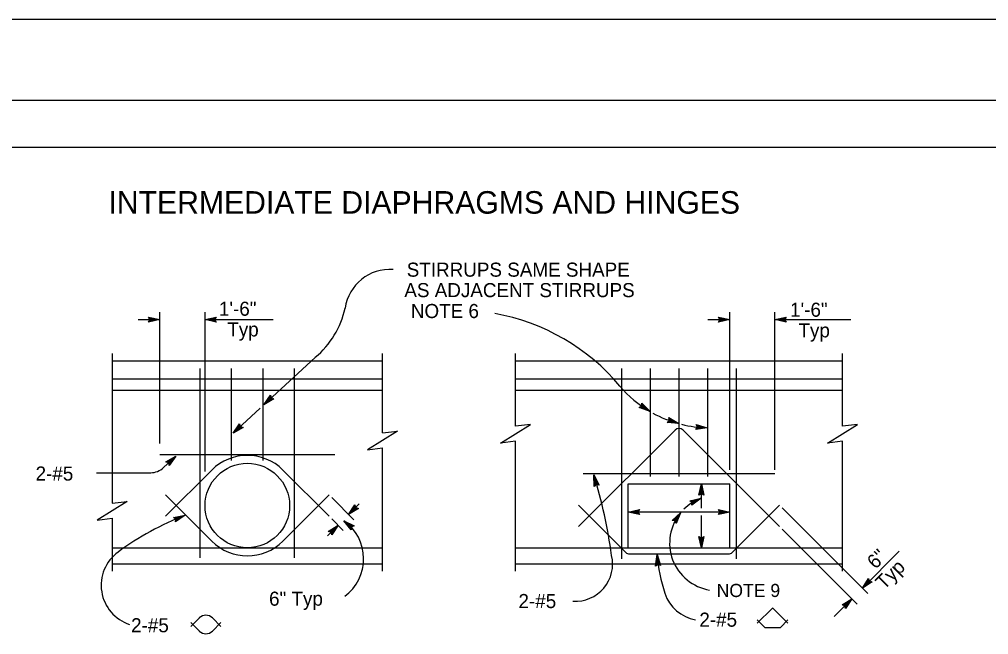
# Model space of a CAD drawing. Extents: x -894 to 866, y -472 to 714.
# Drawn here: x -259 to 257, y 386 to 714 of the extents above; entities that cross this region are included whole.
import ezdxf

# ---------------------------------------------------------------- set-up
doc = ezdxf.new("R2010")
doc.units = 0
for name, color, linetype in [('56 Stage 3 Anno', 7, 'Continuous'), ('57 Undefined', 7, 'Continuous'), ('60 Nongeo Data', 7, 'Continuous'), ('border_PLOTTING-ELEMENTS', 7, 'Continuous'), ('border_rw_22x34_Cut_Lines', 7, 'Continuous'), ('border_SHEET', 7, 'Continuous')]:
    doc.layers.add(name, color=color, linetype=linetype)

msp = doc.modelspace()

# ---------------------------------------------------------------- linework, layer by layer
at = {"layer": '56 Stage 3 Anno'}
for p, q in [((-184.3, 487.69), (-184.3, 557.69)), ((-160.29, 472.84), (-160.29, 557.69)), ((118.96, 522.19), (118.96, 557.69)), ((142.97, 522.19), (142.97, 557.69)), ((-195.9, 553.69), (-184.3, 553.69)), ((-189.5, 553.69), (-190.3, 555.03)), ((-190.3, 555.03), (-190.3, 555.03)), ((-190.3, 555.03), (-184.3, 553.69)), ((-184.3, 553.69), (-190.3, 552.36)), ((-190.3, 552.36), (-189.5, 553.69)), ((-190.3, 552.36), (-190.3, 552.36)), ((-190.09, 554.68), (-185.68, 553.69)), ((-185.7, 553.69), (-190.07, 552.72)), ((-187.07, 553.69), (-189.89, 553.07)), ((-189.85, 554.32), (-187.07, 553.69)), ((-189.68, 553.97), (-188.45, 553.7)), ((-188.45, 553.7), (-189.66, 553.43)), ((-184.3, 553.69), (-184.3, 553.69)), ((-160.3, 553.69), (-154.3, 555.02)), ((-160.3, 553.69), (-124.09, 553.69)), ((-154.3, 552.35), (-160.3, 553.69)), ((-160.3, 553.69), (-160.3, 553.69)), ((-154.52, 552.71), (-158.92, 553.69)), ((-158.91, 553.7), (-154.54, 554.66)), ((-157.54, 553.69), (-154.72, 554.32)), ((-154.76, 553.07), (-157.54, 553.69)), ((-156.16, 553.69), (-154.95, 553.96)), ((-154.93, 553.41), (-156.16, 553.69)), ((-154.3, 555.02), (-155.1, 553.69)), ((-155.1, 553.69), (-154.3, 552.35)), ((-154.3, 555.02), (-154.3, 555.02)), ((-154.3, 552.35), (-154.3, 552.35)), ((107.36, 553.69), (118.96, 553.69)), ((113.76, 553.69), (112.96, 555.03)), ((112.96, 555.03), (112.96, 555.03)), ((112.96, 555.03), (118.96, 553.69)), ((118.96, 553.69), (112.96, 552.36)), ((112.96, 552.36), (113.76, 553.69)), ((112.96, 552.36), (112.96, 552.36)), ((113.18, 554.68), (117.58, 553.69)), ((117.57, 553.69), (113.19, 552.72)), ((116.2, 553.69), (113.37, 553.07)), ((113.41, 554.32), (116.2, 553.69)), ((113.58, 553.97), (114.81, 553.7)), ((114.81, 553.7), (113.61, 553.43)), ((118.96, 553.69), (118.96, 553.69)), ((142.96, 553.69), (148.96, 555.02)), ((142.96, 553.69), (183.35, 553.69)), ((148.96, 552.35), (142.96, 553.69)), ((142.96, 553.69), (142.96, 553.69)), ((148.74, 552.71), (144.34, 553.69)), ((144.35, 553.7), (148.72, 554.66)), ((145.72, 553.69), (148.55, 554.32)), ((148.51, 553.07), (145.72, 553.69)), ((147.1, 553.69), (148.31, 553.96)), ((148.33, 553.41), (147.1, 553.69)), ((148.96, 555.02), (148.16, 553.69)), ((148.16, 553.69), (148.96, 552.35)), ((148.96, 555.02), (148.96, 555.02)), ((148.96, 552.35), (148.96, 552.35)), ((-128.95, 508.38), (-101.6, 533.62)), ((-184.3, 524.15), (-184.3, 524.2)), ((118.96, 473.69), (118.96, 522.19)), ((142.97, 473.69), (142.97, 522.19)), ((-128.95, 508.38), (-125.44, 513.43)), ((-123.63, 511.47), (-128.95, 508.38)), ((-124.03, 511.58), (-127.94, 509.32)), ((-127.93, 509.33), (-125.37, 513)), ((-126.92, 510.25), (-125.27, 512.63)), ((-124.45, 511.69), (-126.92, 510.25)), ((-125.9, 511.19), (-125.2, 512.21)), ((-124.81, 511.82), (-125.9, 511.19)), ((-125.44, 513.43), (-125.44, 513.43)), ((-125.44, 513.43), (-125.13, 511.91)), ((-125.13, 511.91), (-123.63, 511.47)), ((-123.63, 511.47), (-123.63, 511.47)), ((-145.41, 493.19), (-130.92, 506.57)), ((-128.95, 508.38), (-128.95, 508.38)), ((70.77, 506.98), (72.16, 507.66)), ((76.52, 504.83), (70.77, 506.98)), ((70.77, 506.98), (70.77, 506.98)), ((75.36, 505.58), (71.16, 507.15)), ((74.21, 506.33), (71.5, 507.35)), ((73.05, 507.09), (71.89, 507.52)), ((72.16, 507.66), (72.22, 509.22)), ((72.17, 507.99), (73.05, 507.09)), ((72.21, 508.8), (75.37, 505.58)), ((72.21, 508.37), (74.21, 506.33)), ((72.22, 509.22), (72.22, 509.22)), ((72.22, 509.22), (76.52, 504.83)), ((76.52, 504.83), (76.52, 504.83)), ((86.83, 499.99), (86.49, 501.51)), ((86.49, 501.51), (86.49, 501.51)), ((86.49, 501.51), (91.77, 498.37)), ((86.58, 501.11), (90.46, 498.8)), ((86.69, 500.69), (89.15, 499.23)), ((-145.41, 493.19), (-141.9, 498.24)), ((-140.09, 496.28), (-145.41, 493.19)), ((-140.49, 496.39), (-144.4, 494.13)), ((-144.39, 494.14), (-141.83, 497.82)), ((-143.38, 495.07), (-141.73, 497.44)), ((-140.91, 496.5), (-143.38, 495.07)), ((-142.36, 496), (-141.66, 497.02)), ((-141.27, 496.63), (-142.36, 496)), ((-141.9, 498.24), (-141.9, 498.24)), ((-141.9, 498.24), (-141.59, 496.72)), ((-141.59, 496.72), (-140.09, 496.28)), ((-140.09, 496.28), (-140.09, 496.28)), ((85.66, 498.98), (86.83, 499.99)), ((91.77, 498.37), (85.66, 498.98)), ((85.66, 498.98), (85.66, 498.98)), ((90.45, 498.8), (85.99, 499.24)), ((89.15, 499.23), (86.27, 499.52)), ((87.84, 499.66), (86.6, 499.79)), ((86.75, 500.31), (87.84, 499.66)), ((91.77, 498.37), (91.77, 498.37)), ((100.84, 495.18), (101.72, 496.46)), ((106.91, 496.12), (100.84, 495.18)), ((100.84, 495.18), (100.84, 495.18)), ((101.72, 496.46), (101.01, 497.85)), ((101.01, 497.85), (101.01, 497.85)), ((101.01, 497.85), (106.91, 496.12)), ((105.52, 496.21), (101.09, 495.53)), ((101.2, 497.48), (105.53, 496.21)), ((104.15, 496.3), (101.29, 495.86)), ((101.41, 497.1), (104.15, 496.3)), ((102.77, 496.39), (101.55, 496.2)), ((101.57, 496.75), (102.77, 496.39)), ((106.91, 496.12), (106.91, 496.12)), ((-145.41, 493.19), (-145.41, 493.19)), ((-175.85, 481.05), (-182.34, 474.93)), ((-181.14, 477.91), (-175.85, 481.05)), ((-180.74, 477.8), (-176.86, 480.1)), ((-176.86, 480.09), (-179.38, 476.39)), ((-175.85, 481.05), (-179.31, 475.96)), ((-175.85, 481.05), (-175.85, 481.05)), ((-179.64, 477.48), (-181.14, 477.91)), ((-181.14, 477.91), (-181.14, 477.91)), ((-180.32, 477.7), (-177.86, 479.15)), ((-179.95, 477.56), (-178.87, 478.21)), ((-179.31, 475.96), (-179.64, 477.48)), ((-178.87, 478.21), (-179.57, 477.18)), ((-177.86, 479.15), (-179.49, 476.76)), ((-179.31, 475.96), (-179.31, 475.96)), ((-218.05, 472.21), (-189.2, 472.21)), ((46.86, 464.89), (46.55, 471.03)), ((46.55, 471.03), (46.55, 471.03)), ((46.55, 471.03), (49.43, 465.61)), ((47.14, 465.2), (46.91, 469.7)), ((46.92, 469.69), (49.02, 465.74)), ((47.94, 466.02), (46.86, 464.89)), ((46.86, 464.89), (46.86, 464.89)), ((47.43, 465.52), (47.28, 468.37)), ((47.28, 468.37), (48.64, 465.81)), ((47.71, 465.78), (47.65, 467.04)), ((47.65, 467.04), (48.23, 465.94)), ((49.43, 465.61), (47.94, 466.02)), ((49.43, 465.61), (49.43, 465.61)), ((102.56, 460.19), (103.9, 466.19)), ((102.56, 460.19), (103.9, 466.19)), ((102.92, 460.41), (103.9, 464.81)), ((102.92, 460.41), (103.9, 464.81)), ((103.9, 466.19), (103.9, 466.19)), ((103.9, 466.19), (105.23, 460.19)), ((103.9, 466.19), (103.9, 466.19)), ((103.9, 466.19), (105.23, 460.19)), ((103.9, 453.25), (103.9, 466.19)), ((103.9, 464.8), (104.87, 460.43)), ((103.9, 464.8), (104.87, 460.43)), ((103.9, 460.99), (102.56, 460.19)), ((103.9, 460.99), (102.56, 460.19)), ((102.56, 460.19), (102.56, 460.19)), ((102.56, 460.19), (102.56, 460.19)), ((103.28, 460.64), (103.9, 463.43)), ((103.28, 460.64), (103.9, 463.43)), ((103.62, 460.82), (103.9, 462.05)), ((103.62, 460.82), (103.9, 462.05)), ((103.9, 463.43), (104.53, 460.6)), ((103.9, 463.43), (104.53, 460.6)), ((103.9, 462.05), (104.17, 460.84)), ((103.9, 462.05), (104.17, 460.84)), ((105.23, 460.19), (103.9, 460.99)), ((105.23, 460.19), (103.9, 460.99)), ((105.23, 460.19), (105.23, 460.19)), ((105.23, 460.19), (105.23, 460.19)), ((-92.88, 458.94), (-81.04, 447.09)), ((-78.21, 455.58), (-83.87, 449.92)), ((-83.87, 449.92), (-80.57, 455.1)), ((-82.89, 450.91), (-80.48, 454.68)), ((-81.91, 451.87), (-80.36, 454.31)), ((-80.57, 455.1), (-80.57, 455.1)), ((-80.57, 455.1), (-80.19, 453.6)), ((97.66, 457.25), (103.67, 458.57)), ((97.66, 457.25), (103.67, 458.57)), ((97.66, 457.25), (103.67, 458.57)), ((97.66, 457.25), (103.67, 458.57)), ((98.95, 456.37), (97.66, 457.25)), ((97.66, 457.25), (97.66, 457.25)), ((98.95, 456.37), (97.66, 457.25)), ((97.66, 457.25), (97.66, 457.25)), ((98.95, 456.37), (97.66, 457.25)), ((97.66, 457.25), (97.66, 457.25)), ((98.95, 456.37), (97.66, 457.25)), ((97.66, 457.25), (97.66, 457.25)), ((98.01, 457.02), (102.42, 457.99)), ((98.01, 457.02), (102.42, 457.99)), ((98.01, 457.02), (102.42, 457.99)), ((98.01, 457.02), (102.42, 457.99)), ((98.37, 456.79), (101.16, 457.4)), ((98.37, 456.79), (101.16, 457.4)), ((98.37, 456.79), (101.16, 457.4)), ((98.37, 456.79), (101.16, 457.4)), ((98.68, 456.55), (99.91, 456.82)), ((98.68, 456.55), (99.91, 456.82)), ((98.68, 456.55), (99.91, 456.82)), ((98.68, 456.55), (99.91, 456.82)), ((103.67, 458.57), (98.79, 454.83)), ((103.67, 458.57), (98.79, 454.83)), ((103.67, 458.57), (98.79, 454.83)), ((103.67, 458.57), (98.79, 454.83)), ((98.79, 454.83), (98.95, 456.37)), ((98.79, 454.83), (98.95, 456.37)), ((98.79, 454.83), (98.95, 456.37)), ((98.79, 454.83), (98.95, 456.37)), ((98.79, 454.83), (98.79, 454.83)), ((98.79, 454.83), (98.79, 454.83)), ((98.79, 454.83), (98.79, 454.83)), ((98.79, 454.83), (98.79, 454.83)), ((102.41, 457.98), (98.85, 455.26)), ((102.41, 457.98), (98.85, 455.26)), ((102.41, 457.98), (98.85, 455.26)), ((102.41, 457.98), (98.85, 455.26)), ((101.16, 457.4), (98.86, 455.64)), ((101.16, 457.4), (98.86, 455.64)), ((101.16, 457.4), (98.86, 455.64)), ((101.16, 457.4), (98.86, 455.64)), ((99.91, 456.82), (98.93, 456.07)), ((99.91, 456.82), (98.93, 456.07)), ((99.91, 456.82), (98.93, 456.07)), ((99.91, 456.82), (98.93, 456.07)), ((103.67, 458.57), (103.67, 458.57)), ((103.67, 458.57), (103.67, 458.57)), ((103.67, 458.57), (103.67, 458.57)), ((103.67, 458.57), (103.67, 458.57)), ((-177, 448.42), (-170.95, 449.51)), ((-176.67, 448.17), (-172.23, 448.97)), ((-170.95, 449.51), (-175.97, 445.96)), ((-172.23, 448.96), (-175.89, 446.38)), ((-170.95, 449.51), (-170.95, 449.51)), ((-78.68, 453.22), (-83.87, 449.92)), ((-83.87, 449.92), (-83.87, 449.92)), ((-79.08, 453.31), (-82.89, 450.9)), ((-79.5, 453.4), (-81.91, 451.87)), ((-80.94, 452.85), (-80.27, 453.89)), ((-79.87, 453.52), (-80.94, 452.85)), ((-80.19, 453.6), (-78.68, 453.22)), ((-78.68, 453.22), (-78.68, 453.22)), ((64.97, 451.27), (70.97, 452.6)), ((64.97, 451.27), (70.97, 452.6)), ((118.97, 451.27), (64.97, 451.27)), ((70.97, 449.93), (64.97, 451.27)), ((64.97, 451.27), (64.97, 451.27)), ((70.97, 449.93), (64.97, 451.27)), ((64.97, 451.27), (64.97, 451.27)), ((70.75, 450.29), (66.35, 451.27)), ((70.75, 450.29), (66.35, 451.27)), ((66.36, 451.28), (70.73, 452.24)), ((66.36, 451.28), (70.73, 452.24)), ((67.73, 451.27), (70.56, 451.9)), ((67.73, 451.27), (70.56, 451.9)), ((70.52, 450.65), (67.73, 451.27)), ((70.52, 450.65), (67.73, 451.27)), ((69.11, 451.27), (70.32, 451.54)), ((69.11, 451.27), (70.32, 451.54)), ((70.34, 450.99), (69.11, 451.27)), ((70.34, 450.99), (69.11, 451.27)), ((70.97, 452.6), (70.17, 451.27)), ((70.97, 452.6), (70.17, 451.27)), ((70.17, 451.27), (70.97, 449.93)), ((70.17, 451.27), (70.97, 449.93)), ((70.97, 452.6), (70.97, 452.6)), ((70.97, 452.6), (70.97, 452.6)), ((70.97, 449.93), (70.97, 449.93)), ((70.97, 449.93), (70.97, 449.93)), ((88.27, 446.72), (92.78, 450.9)), ((88.69, 446.69), (92, 449.76)), ((91.99, 449.75), (90.31, 445.6)), ((92.78, 450.9), (90.47, 445.2)), ((92.78, 450.9), (92.78, 450.9)), ((103.9, 432.19), (103.9, 449.36)), ((113.77, 451.27), (112.97, 452.61)), ((112.97, 452.61), (112.97, 452.61)), ((112.97, 452.61), (118.97, 451.27)), ((113.77, 451.27), (112.97, 452.61)), ((112.97, 452.61), (112.97, 452.61)), ((112.97, 452.61), (118.97, 451.27)), ((118.97, 451.27), (112.97, 449.94)), ((112.97, 449.94), (113.77, 451.27)), ((118.97, 451.27), (112.97, 449.94)), ((112.97, 449.94), (113.77, 451.27)), ((112.97, 449.94), (112.97, 449.94)), ((112.97, 449.94), (112.97, 449.94)), ((113.19, 452.26), (117.59, 451.27)), ((113.19, 452.26), (117.59, 451.27)), ((117.58, 451.27), (113.2, 450.3)), ((117.58, 451.27), (113.2, 450.3)), ((116.21, 451.27), (113.38, 450.65)), ((116.21, 451.27), (113.38, 450.65)), ((113.42, 451.9), (116.21, 451.27)), ((113.42, 451.9), (116.21, 451.27)), ((113.6, 451.55), (114.82, 451.28)), ((113.6, 451.55), (114.82, 451.28)), ((114.82, 451.28), (113.62, 451.01)), ((114.82, 451.28), (113.62, 451.01)), ((118.97, 451.27), (118.97, 451.27)), ((118.97, 451.27), (118.97, 451.27)), ((146.84, 453.46), (168.1, 432.19)), ((-175.75, 447.49), (-177, 448.42)), ((-177, 448.42), (-177, 448.42)), ((-176.31, 447.93), (-173.5, 448.44)), ((-176.01, 447.68), (-174.77, 447.9)), ((-175.97, 445.96), (-175.75, 447.49)), ((-175.97, 445.96), (-175.97, 445.96)), ((-173.5, 448.44), (-175.86, 446.77)), ((-174.77, 447.9), (-175.78, 447.19)), ((-95.18, 438.61), (-89.53, 444.26)), ((-94.72, 440.97), (-89.53, 444.26)), ((-92.88, 447.62), (-86.7, 441.44)), ((-89.53, 444.26), (-92.83, 439.08)), ((-89.53, 444.26), (-89.53, 444.26)), ((-82.54, 441.76), (-86.35, 446.58)), ((-86.35, 446.58), (-86.35, 446.58)), ((-86.35, 446.58), (-80.86, 443.83)), ((-82.48, 442.17), (-85.28, 445.71)), ((-85.27, 445.71), (-81.27, 443.7)), ((-82.44, 442.6), (-84.21, 444.84)), ((-84.21, 444.84), (-81.62, 443.54)), ((-82.36, 442.98), (-83.14, 443.97)), ((-83.14, 443.97), (-82.03, 443.41)), ((-80.86, 443.83), (-82.32, 443.3)), ((-80.86, 443.83), (-80.86, 443.83)), ((89.83, 446.62), (88.27, 446.72)), ((88.27, 446.72), (88.27, 446.72)), ((89.12, 446.68), (91.21, 448.62)), ((89.5, 446.63), (90.43, 447.49)), ((90.47, 445.2), (89.83, 446.62)), ((90.43, 447.49), (89.96, 446.34)), ((91.21, 448.62), (90.12, 445.94)), ((90.47, 445.2), (90.47, 445.2)), ((-93.2, 440.59), (-94.72, 440.97)), ((-94.72, 440.97), (-94.72, 440.97)), ((-94.31, 440.87), (-90.5, 443.29)), ((-93.89, 440.78), (-91.48, 442.31)), ((-93.52, 440.66), (-92.46, 441.34)), ((-92.83, 439.08), (-93.2, 440.59)), ((-92.46, 441.34), (-93.12, 440.29)), ((-91.48, 442.31), (-93.04, 439.87)), ((-90.51, 443.28), (-92.92, 439.5)), ((-92.83, 439.08), (-92.83, 439.08)), ((-82.32, 443.3), (-82.54, 441.76)), ((-82.54, 441.76), (-82.54, 441.76)), ((146.84, 442.14), (156.79, 432.19)), ((103.9, 432.19), (102.57, 438.19)), ((102.57, 438.19), (102.57, 438.19)), ((102.57, 438.19), (103.9, 437.39)), ((103.9, 433.58), (102.93, 437.96)), ((103.9, 434.96), (103.28, 437.78)), ((103.9, 436.34), (103.64, 437.55)), ((103.9, 437.39), (105.24, 438.19)), ((105.24, 438.19), (103.9, 432.19)), ((104.89, 437.98), (103.9, 433.57)), ((104.53, 437.74), (103.9, 434.96)), ((104.18, 437.57), (103.9, 436.34)), ((105.24, 438.19), (105.24, 438.19)), ((79.52, 422.49), (80.28, 428.59)), ((80.28, 428.59), (80.28, 428.59)), ((80.28, 428.59), (82.17, 422.74)), ((103.9, 432.19), (103.9, 432.19)), ((156.79, 432.19), (186.72, 402.26)), ((168.1, 432.19), (192.38, 407.92)), ((209.16, 430.36), (189.55, 410.75)), ((80.77, 423.41), (79.52, 422.49)), ((79.85, 422.74), (80.41, 427.21)), ((80.19, 423), (80.54, 425.84)), ((80.41, 427.2), (81.79, 422.94)), ((80.51, 423.21), (80.67, 424.46)), ((80.54, 425.84), (81.43, 423.08)), ((80.67, 424.46), (81.05, 423.28)), ((82.17, 422.74), (80.77, 423.41)), ((79.52, 422.49), (79.52, 422.49)), ((82.17, 422.74), (82.17, 422.74)), ((189.55, 410.75), (192.85, 415.93)), ((194.74, 414.04), (189.55, 410.75)), ((194.33, 414.14), (190.52, 411.72)), ((190.53, 411.73), (192.94, 415.51)), ((191.5, 412.7), (193.06, 415.14)), ((193.91, 414.23), (191.5, 412.7)), ((192.48, 413.67), (193.15, 414.72)), ((193.54, 414.35), (192.48, 413.67)), ((192.85, 415.93), (192.85, 415.93)), ((192.85, 415.93), (193.23, 414.42)), ((193.23, 414.42), (194.74, 414.04)), ((194.74, 414.04), (194.74, 414.04)), ((189.55, 410.75), (189.55, 410.75)), ((174.52, 395.72), (183.89, 405.09)), ((178.7, 401.79), (183.89, 405.09)), ((179.11, 401.69), (182.91, 404.11)), ((179.53, 401.61), (181.94, 403.14)), ((181.94, 403.14), (180.38, 400.7)), ((182.91, 404.1), (180.5, 400.33)), ((183.89, 405.09), (180.59, 399.91)), ((183.89, 405.09), (183.89, 405.09)), ((180.21, 401.41), (178.7, 401.79)), ((178.7, 401.79), (178.7, 401.79)), ((179.89, 401.49), (180.96, 402.16)), ((180.59, 399.91), (180.21, 401.41)), ((180.96, 402.16), (180.29, 401.12)), ((180.59, 399.91), (180.59, 399.91))]:
    msp.add_line(p, q, dxfattribs=at)
for centre, radius, start, end in [((-61.91, 556.37), 24.07, 85.7398, 171.7419), ((-132.38, 570.17), 47.78, 310.1084, 347.5084), ((-25.79, 446.25), 112.4, 39.8689, 79.9278), ((108.55, 559.25), 63.15, 220.4208, 239.5222), ((108.55, 559.25), 63.15, 241.1003, 254.5905), ((108.55, 559.25), 63.15, 256.0794, 268.5081), ((-189.2, 482.21), 10, 270, 313.2903), ((-195.15, 394.92), 253.4, 7.5355, 17.4801), ((112.31, 434.74), 25.35, 109.9408, 134.5466), ((-112.65, 301.31), 159.25, 111.4745, 126.1373), ((112.31, 434.74), 25.35, 140.4011, 260.6181), ((-100.61, 426.37), 24.73, 306.2569, 54.8109), ((-193.75, 412.25), 21.83, 125.9612, 252.2379), ((36.8, 423.56), 19.8, 266.2995, 13.3947), ((157.89, 433.61), 77.77, 183.7049, 199.2477), ((103.97, 414.14), 20.45, 197.5343, 260.9722)]:
    msp.add_arc(centre, radius, start, end, dxfattribs=at)
at = {"layer": '60 Nongeo Data'}
for p, q in [((-209.79, 535.69), (-209.79, 455.92)), ((-209.79, 531.69), (-65.79, 531.69)), ((-65.79, 493.38), (-65.79, 535.69)), ((4.97, 496.91), (4.97, 535.69)), ((4.97, 531.69), (178.97, 531.69)), ((178.97, 496.91), (178.97, 535.69)), ((-162.94, 426.89), (-162.94, 527.69)), ((-146.17, 478.69), (-146.17, 527.69)), ((-129.4, 478.69), (-129.4, 527.69)), ((-112.62, 426.89), (-112.62, 527.69)), ((61.47, 426.39), (61.47, 527.69)), ((76.72, 470.18), (76.72, 527.69)), ((91.97, 470.19), (91.97, 527.69)), ((107.22, 470.18), (107.22, 527.69)), ((122.47, 426.39), (122.47, 527.69)), ((-209.79, 522.19), (-65.79, 522.19)), ((4.97, 522.19), (178.97, 522.19)), ((4.97, 522.19), (178.97, 522.19)), ((-209.79, 516.19), (-65.79, 516.19)), ((4.97, 516.19), (178.97, 516.19)), ((38.49, 443.54), (89.85, 494.89)), ((145.42, 443.56), (94.09, 494.89)), ((-65.79, 419.69), (-65.79, 485.38)), ((4.97, 419.69), (4.97, 488.91)), ((178.97, 419.69), (178.97, 488.91)), ((-184.29, 481.94), (-91.29, 481.94)), ((-181.27, 449.04), (-156.7, 473.61)), ((-94.3, 449.04), (-118.87, 473.61)), ((40.97, 471.69), (142.97, 471.69)), ((64.97, 466.19), (118.97, 466.19)), ((64.97, 432.19), (64.97, 466.19)), ((118.97, 432.24), (118.97, 466.19)), ((-156.7, 435.78), (-181.27, 460.35)), ((-118.87, 435.78), (-94.3, 460.35)), ((63.52, 429.82), (38.49, 454.85)), ((120.37, 429.82), (145.42, 454.87)), ((-209.79, 447.92), (-209.79, 419.69)), ((-209.79, 432.19), (-65.79, 432.19)), ((4.97, 432.19), (118.97, 432.19)), ((64.97, 432.29), (64.97, 432.4)), ((65.64, 428.94), (118.25, 428.94)), ((118.85, 432.19), (178.97, 432.19)), ((-209.79, 423.69), (-65.79, 423.69)), ((4.97, 423.69), (178.97, 423.69)), ((133.61, 392.05), (141.44, 399.88)), ((149.92, 392.05), (142.09, 399.88)), ((-167.88, 390.34), (-163.33, 394.88)), ((-163.33, 387.89), (-167.88, 392.43)), ((-151.8, 390.34), (-156.34, 394.88)), ((-156.34, 387.89), (-151.8, 392.43)), ((137.56, 389.83), (133.61, 393.78)), ((145.96, 389.83), (149.92, 393.78)), ((137.56, 389.83), (145.96, 389.83))]:
    msp.add_line(p, q, dxfattribs=at)
for points in [[(4.97, 488.91), (-3.03, 487.91), (12.97, 497.91), (4.97, 496.91)], [(178.97, 488.91), (170.97, 487.91), (186.97, 497.91), (178.97, 496.91)], [(-65.79, 493.38), (-57.79, 494.38), (-73.79, 484.38), (-65.79, 485.38)], [(-209.79, 455.92), (-201.79, 456.92), (-217.79, 446.92), (-209.79, 447.92)]]:
    msp.add_lwpolyline(points, dxfattribs=at)
msp.add_circle((-137.78, 454.69), 22.5, dxfattribs=at)
for centre, radius, start, end in [((91.97, 492.77), 3, 45.0001, 135), ((-137.78, 454.69), 26.75, 45, 135), ((-137.78, 454.69), 26.75, 225, 315), ((65.64, 431.94), 3, 225, 270), ((65.64, 431.94), 3, 225, 270), ((118.25, 431.94), 3, 270, 315), ((141.76, 399.56), 0.457, 45.0001, 135), ((-159.84, 391.39), 4.94, 45, 135), ((-159.84, 391.39), 4.94, 45, 135), ((-159.84, 391.39), 4.94, 225, 315), ((-159.84, 391.39), 4.94, 225, 315)]:
    msp.add_arc(centre, radius, start, end, dxfattribs=at)
at = {"layer": 'border_PLOTTING-ELEMENTS'}
for points in [[(-894.04, -472.44), (865.96, -472.44), (865.96, 713.56), (-894.04, 713.56)], [(-864.04, 670.56), (835.96, 670.56), (835.96, -429.44), (-864.04, -429.44)]]:
    msp.add_lwpolyline(points, close=True, dxfattribs=at)
at = {"layer": 'border_rw_22x34_Cut_Lines'}
msp.add_lwpolyline([(-864.04, 670.56), (835.96, 670.56), (835.96, -429.44), (-864.04, -429.44)], close=True, dxfattribs=at)
at = {"layer": 'border_SHEET'}
msp.add_line((-814.04, 645.56), (810.96, 645.56), dxfattribs=at)

# ---------------------------------------------------------------- texts
at = {"layer": '57 Undefined'}
for s, height, p in [('INTERMEDIATE DIAPHRAGMS AND HINGES', 12, (-211.7, 610.11)), ('STIRRUPS SAME SHAPE', 7.5, (-52.96, 576.55)), ('AS ADJACENT STIRRUPS', 7.5, (-54.23, 565.66)), ('1\'-6"', 7.5, (-152.9, 555.75)), ('1\'-6"', 7.5, (151.06, 555.24)), ('NOTE 6', 7.5, (-50.76, 554.54)), ('Typ', 7.5, (-148.45, 544.75)), ('Typ', 7.5, (155.51, 544.24)), ('2-#5', 7.5, (-250.48, 468)), ('NOTE 9', 7, (111.97, 406)), ('6" Typ', 7.5, (-126.22, 401.38)), ('2-#5', 7.5, (6.51, 400.11)), ('2-#5', 7.5, (102.77, 390.2)), ('2-#5', 7.5, (-199.65, 387.23))]:
    msp.add_text(s, height=height, dxfattribs=at).set_placement(p)
for s, p in [('6"', (196.52, 420.48)), ('Typ', (201.07, 409.48))]:
    msp.add_text(s, height=7.5, rotation=45, dxfattribs=at).set_placement(p)

doc.saveas('drawing.dxf')
